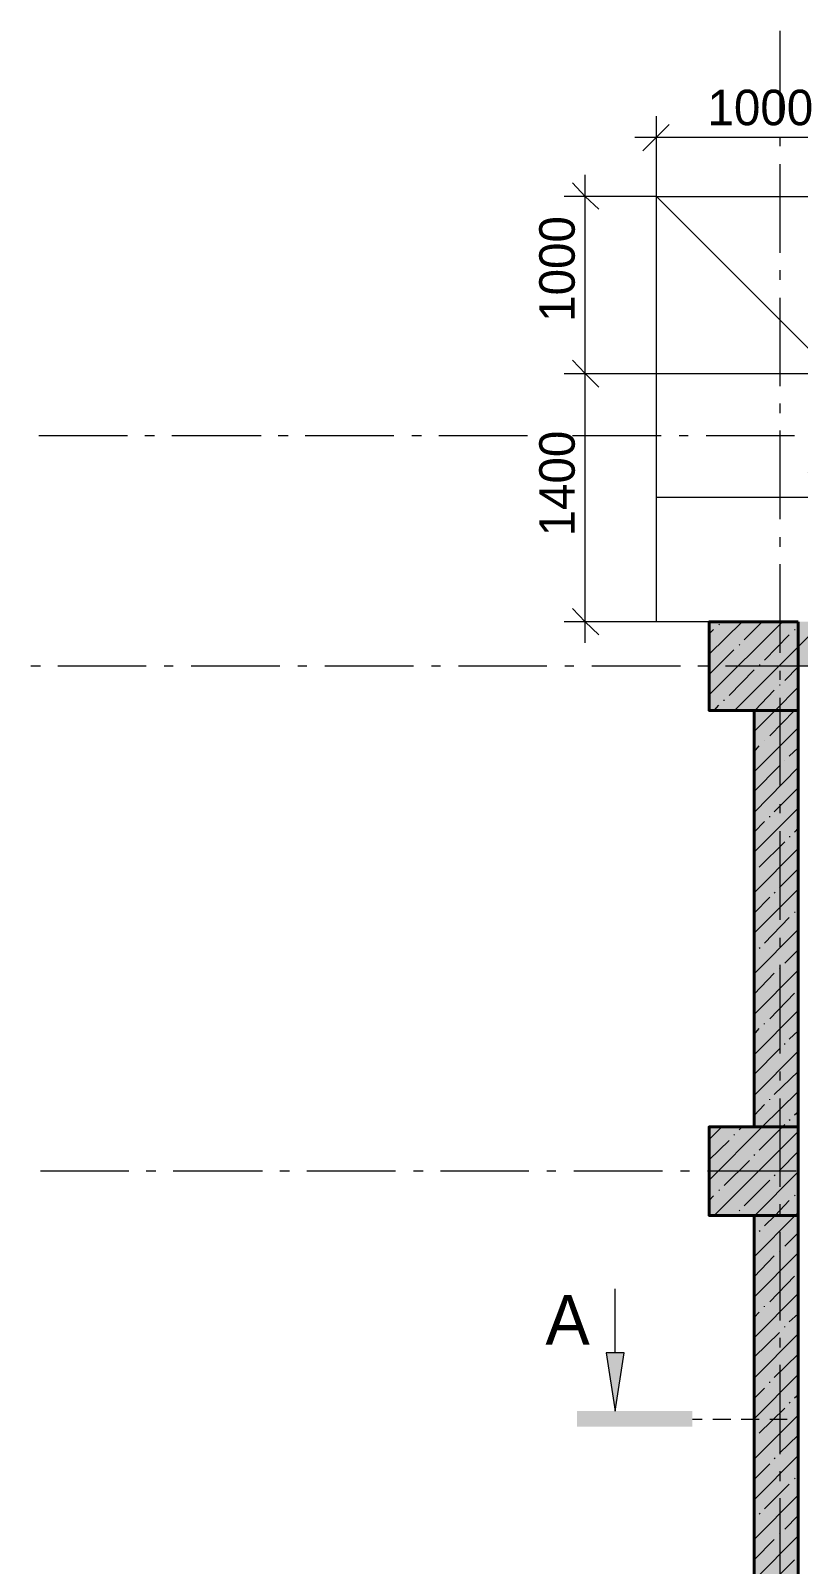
# Model space of a CAD drawing. Header units: millimetres. Extents: x -401725 to 250493, y 305116 to 802890.
# Drawn here: x -375132.25 to -375130.545, y 508976.454 to 508979.86 of the extents above; entities that cross this region are included whole.
import ezdxf

# ---------------------------------------------------------------- set-up
doc = ezdxf.new("R2010")
doc.units = ezdxf.units.MM
doc.layers.add('PDF _Геометрия', color=7, linetype='Continuous', true_color=0x1d1d1d)
doc.layers.add('PDF _Сплошная заливка', color=7, linetype='Continuous', true_color=0xffffff)
doc.layers.add('PDF _Текст', color=7, linetype='Continuous')

msp = doc.modelspace()

# ---------------------------------------------------------------- hatches: boundary and pattern name
at = {"layer": 'PDF _Сплошная заливка', "transparency": 33554559}
h = msp.add_hatch(color=256, dxfattribs=at)
h.paths.add_polyline_path([(-375130.3883212939, 508978.449305044), (-375130.3883212939, 508978.5476343762), (-375130.5449815858, 508978.5476343762), (-375130.5449815858, 508978.449305044)])
h.paths.add_polyline_path([(-375129.8166778884, 508978.5476343762), (-375129.8166778884, 508978.449305044), (-375129.7383477425, 508978.449305044), (-375129.7383477425, 508978.5476343762)])
msp.add_hatch(color=7, dxfattribs=at).paths.add_polyline_path([(-375130.9349657167, 508976.9043679102), (-375130.931632519, 508976.9243670964), (-375130.9699642925, 508976.9243670964), (-375130.9699642925, 508976.9143675033), (-375130.9682976936, 508976.9143675033), (-375130.9682976936, 508976.9027013114), (-375130.9666310948, 508976.9027013114), (-375130.9666310948, 508976.8927017183), (-375130.964964496, 508976.8927017183), (-375130.964964496, 508976.8810355263), (-375130.9632978971, 508976.8810355263), (-375130.9632978971, 508976.8710359333), (-375130.9616312983, 508976.8710359333), (-375130.9616312983, 508976.8593697413), (-375130.9599646994, 508976.8593697413), (-375130.9599646994, 508976.8493701482), (-375130.9582981006, 508976.8493701482), (-375130.9582981006, 508976.8377039562), (-375130.9566315017, 508976.8377039562), (-375130.9566315017, 508976.8277043632), (-375130.9549649029, 508976.8277043632), (-375130.9549649029, 508976.8160381712), (-375130.953298304, 508976.8160381712), (-375130.953298304, 508976.8060385781), (-375130.9516317052, 508976.8060385781), (-375130.9516317052, 508976.796038985), (-375130.9499651063, 508976.8060385781), (-375130.9482985075, 508976.81770477), (-375130.9466319086, 508976.8277043632), (-375130.9449653098, 508976.8393705551), (-375130.9432987109, 508976.8493701482), (-375130.9416321121, 508976.8610363401), (-375130.9399655132, 508976.8710359333), (-375130.9382989143, 508976.8827021252), (-375130.9366323155, 508976.8927017183)])

# ---------------------------------------------------------------- linework, layer by layer
at = {"layer": 'PDF _Геометрия', "color": 7, "lineweight": 9}
for points in [[(-375130.5847277644, 508979.6637842785), (-375130.5847277644, 508979.8604429428)], [(-375130.8597275948, 508979.4921229015), (-375130.8597275948, 508979.6237842107), (-375130.8597275948, 508979.6704489785)], [(-375130.9080610807, 508979.6237842107), (-375130.4664123855, 508979.6237842107)], [(-375130.5847277644, 508979.6037841768), (-375130.5847277644, 508979.623783363)], [(-375131.0647256111, 508979.0987843802), (-375131.0180608433, 508979.0987843802), (-375131.0180608433, 508979.5404330755)], [(-375130.5847277644, 508979.3671178153), (-375130.5847277644, 508979.5637764796)], [(-375130.8597339526, 508979.4921178153), (-375131.0180608433, 508979.4921178153), (-375131.0647256111, 508979.4921178153)], [(-375130.8597275948, 508979.4921178153), (-375129.3447892403, 508979.4921178153), (-375129.3447892403, 508978.5471562675), (-375129.6397772367, 508978.5471562675)], [(-375130.8597275948, 508978.5471181205), (-375130.8597275948, 508979.4920796683)], [(-375130.8597119122, 508979.4921017088), (-375130.4663945836, 508979.0987843802), (-375129.7380908862, 508979.0987843802)], [(-375130.5847277644, 508979.3071177136), (-375130.5847277644, 508979.3287834986)], [(-375130.5847277644, 508979.070451352), (-375130.5847277644, 508979.2671100164)], [(-375131.0180608433, 508979.0987843802), (-375130.4664166241, 508979.0987843802)], [(-375131.0180608433, 508978.5004508095), (-375131.0180608433, 508979.0987597966)], [(-375130.5847277644, 508979.0104512504), (-375130.5847277644, 508979.0321170354)], [(-375132.0347276796, 508978.9604507417), (-375132.2313863438, 508978.9604507417)], [(-375131.9747275778, 508978.9604507417), (-375131.9963933629, 508978.9604507417)], [(-375131.7380612164, 508978.9604507417), (-375131.9363864795, 508978.9604507417)], [(-375131.6780611146, 508978.9604507417), (-375131.6997268997, 508978.9604507417)], [(-375131.4430609281, 508978.9604507417), (-375131.6397195924, 508978.9604507417)], [(-375131.3813946514, 508978.9604507417), (-375131.4030604365, 508978.9604507417)], [(-375131.1463940411, 508978.9604507417), (-375131.3430527053, 508978.9604507417)], [(-375131.0863943632, 508978.9604507417), (-375131.1063935494, 508978.9604507417)], [(-375130.8497275778, 508978.9604507417), (-375131.0463862421, 508978.9604507417)], [(-375130.7897274761, 508978.9604507417), (-375130.8097266623, 508978.9604507417)], [(-375130.5530611146, 508978.9604507417), (-375130.7497197789, 508978.9604507417)], [(-375130.5847277644, 508978.7754514877), (-375130.5847277644, 508978.972110152)], [(-375130.5230589445, 508978.8787823118), (-375130.4663945836, 508978.8237845498), (-375130.8597119122, 508978.8237845498)], [(-375130.5847277644, 508978.7137847871), (-375130.5847277644, 508978.7354505722)], [(-375130.5847277644, 508978.4787841768), (-375130.5847277644, 508978.6754428411)], [(-375130.8597339526, 508978.5471181205), (-375131.0180608433, 508978.5471181205), (-375131.0647256111, 508978.5471181205)], [(-375130.5447276965, 508978.5471181205), (-375130.8597148791, 508978.5471181205)], [(-375132.2280607756, 508978.4487845498), (-375132.2497265606, 508978.4487845498)], [(-375131.9930610129, 508978.4487845498), (-375132.1897196772, 508978.4487845498)], [(-375131.9330609112, 508978.4487845498), (-375131.9530600974, 508978.4487845498)], [(-375131.6963945497, 508978.4487845498), (-375131.8930532139, 508978.4487845498)], [(-375131.6363944479, 508978.4487845498), (-375131.6563936342, 508978.4487845498)], [(-375131.3997276626, 508978.4487845498), (-375131.5963863269, 508978.4487845498)], [(-375131.3397279847, 508978.4487845498), (-375131.359727171, 508978.4487845498)], [(-375131.1030607756, 508978.4487845498), (-375131.2997194398, 508978.4487845498)], [(-375131.0430610977, 508978.4487845498), (-375131.0630602839, 508978.4487845498)], [(-375130.8063943123, 508978.4487845498), (-375131.0030529766, 508978.4487845498)], [(-375130.7463942106, 508978.4487845498), (-375130.7680599957, 508978.4487845498)], [(-375130.5097278491, 508978.4487845498), (-375130.7063865134, 508978.4487845498)], [(-375130.5847277644, 508978.4187840751), (-375130.5847277644, 508978.4387832612)], [(-375130.5847277644, 508978.1821177136), (-375130.5847277644, 508978.3787763778)], [(-375130.5847277644, 508978.1221176118), (-375130.5847277644, 508978.142116798)], [(-375130.5847277644, 508977.8854512504), (-375130.5847277644, 508978.0821099146)], [(-375130.5847277644, 508977.8254511486), (-375130.5847277644, 508977.8454503348)], [(-375130.5847277644, 508977.5887847871), (-375130.5847277644, 508977.7854434514)], [(-375130.5847277644, 508977.5287846854), (-375130.5847277644, 508977.5487838716)], [(-375130.5847277644, 508977.2921174762), (-375130.5847277644, 508977.4887761405)], [(-375132.0313944819, 508977.3271177475), (-375132.2280531462, 508977.3271177475)], [(-375131.9713943801, 508977.3271177475), (-375131.9930601652, 508977.3271177475)], [(-375131.7347275948, 508977.3271177475), (-375131.9330528579, 508977.3271177475)], [(-375131.674727917, 508977.3271177475), (-375131.6963937019, 508977.3271177475)], [(-375131.4397277304, 508977.3271177475), (-375131.6363863947, 508977.3271177475)], [(-375131.3780610298, 508977.3271177475), (-375131.3997268149, 508977.3271177475)], [(-375131.1430608433, 508977.3271177475), (-375131.3397195076, 508977.3271177475)], [(-375131.0830607417, 508977.3271177475), (-375131.1030599278, 508977.3271177475)], [(-375130.8463943801, 508977.3271177475), (-375131.0430530444, 508977.3271177475)], [(-375130.7863942784, 508977.3271177475), (-375130.8063934646, 508977.3271177475)], [(-375130.549727917, 508977.3271177475), (-375130.7463865812, 508977.3271177475)], [(-375130.5847277644, 508977.2321182222), (-375130.5847277644, 508977.2537840072)], [(-375130.5847277644, 508976.995451013), (-375130.5847277644, 508977.1921096772)], [(-375130.9513943463, 508976.9237838716), (-375130.9513943463, 508977.0654447738)], [(-375130.5847277644, 508976.935451759), (-375130.5847277644, 508976.957117544)], [(-375130.5847277644, 508976.6987845498), (-375130.5847277644, 508976.8971098129)], [(-375130.5847277644, 508976.6387852958), (-375130.5847277644, 508976.6604510808)], [(-375130.5847277644, 508976.4037846854), (-375130.5847277644, 508976.6004433497)]]:
    msp.add_lwpolyline(points, dxfattribs=at)
at = {"layer": 'PDF _Геометрия', "color": 7, "lineweight": 18}
for points in [[(-375130.8313954144, 508979.6521163911), (-375130.8597275948, 508979.6237842107), (-375130.8897263741, 508979.5937854314)], [(-375131.0463930238, 508979.5221165946), (-375131.0180608433, 508979.4921178153), (-375130.988062064, 508979.4637856348)], [(-375131.0463930238, 508979.1287831595), (-375131.0180608433, 508979.0987843802), (-375130.988062064, 508979.0687856009)], [(-375131.0463930238, 508978.5771168998), (-375131.0180608433, 508978.5471181205), (-375130.988062064, 508978.51878594)]]:
    msp.add_lwpolyline(points, dxfattribs=at)
at = {"layer": 'PDF _Геометрия', "lineweight": 9}
for points in [[(-375130.7430610129, 508978.4754509791), (-375130.6697306635, 508978.5471147296)], [(-375130.7430610129, 508978.3854512504), (-375130.5797343256, 508978.5471113388)], [(-375130.6647274761, 508978.5071180526), (-375130.6247291037, 508978.5471164251)], [(-375130.5447276965, 508978.4921178153), (-375130.4897299345, 508978.5471155773)], [(-375130.7430610129, 508978.5204508434), (-375130.7330614198, 508978.5304504365)], [(-375130.7213943801, 508978.5404508773), (-375130.7197277813, 508978.5421174762)], [(-375130.6197276118, 508978.4621173406), (-375130.5647298497, 508978.5187817015)], [(-375130.5530611146, 508978.5304512843), (-375130.5513945158, 508978.5304512843)], [(-375130.7430610129, 508978.4304511147), (-375130.6880632509, 508978.4854488767)], [(-375130.6863941089, 508978.3504509791), (-375130.5447332066, 508978.4921118813)], [(-375130.6763945158, 508978.495451013), (-375130.674727917, 508978.4971176118)], [(-375130.6313946514, 508978.4521177475), (-375130.6297280525, 508978.4521177475)], [(-375130.5747277474, 508978.4171174762), (-375130.5447289681, 508978.4471162555)], [(-375130.6980611485, 508978.3837846515), (-375130.6430633865, 508978.4404490124)], [(-375130.7097277644, 508978.3721176118), (-375130.7097277644, 508978.3737842107)], [(-375130.6430608433, 508978.3487843802), (-375130.6413942445, 508978.3504509791), (-375130.5980626744, 508978.395449148)], [(-375130.5963943801, 508978.3504509791), (-375130.5447298158, 508978.4021155434)], [(-375130.5863943632, 508978.4071178831), (-375130.5847277644, 508978.4071178831)], [(-375130.7313943971, 508978.3504509791), (-375130.721394804, 508978.3621171711)], [(-375130.6430608433, 508978.3037845159), (-375130.5963960756, 508978.3504492837)], [(-375130.6080609959, 508978.2937840751), (-375130.5530632339, 508978.3504484359)], [(-375130.6430608433, 508978.2137847871), (-375130.5447315112, 508978.3121141193)], [(-375130.6430608433, 508978.2587846515), (-375130.6313946514, 508978.2721174423)], [(-375130.6197276118, 508978.2837844819), (-375130.6197276118, 508978.2837844819)], [(-375130.5747277474, 508978.2387846176), (-375130.5747277474, 508978.2387846176)], [(-375130.5647277304, 508978.2487842107), (-375130.5447285442, 508978.267116798)], [(-375130.6430608433, 508978.1704506739), (-375130.5863964825, 508978.2271150348)], [(-375130.6430608433, 508978.1237842107), (-375130.5447315112, 508978.2237801417)], [(-375130.598060979, 508978.1254508095), (-375130.5447298158, 508978.1787819727)], [(-375130.6430608433, 508978.0354510808), (-375130.5447315112, 508978.133780413)], [(-375130.6430608433, 508978.0804509452), (-375130.6197284595, 508978.1037833291)], [(-375130.6080609959, 508978.1137846176), (-375130.6080609959, 508978.1154512165)], [(-375130.5647277304, 508978.070451352), (-375130.5630611316, 508978.070451352)], [(-375130.5530611146, 508978.0804509452), (-375130.5447281204, 508978.0887839394)], [(-375130.6430608433, 508977.945451352), (-375130.5447315112, 508978.0437806842)], [(-375130.6313946514, 508978.0021174084), (-375130.5747302905, 508978.0587817693)], [(-375130.6430608433, 508977.9904512165), (-375130.6413942445, 508977.9921178153)], [(-375130.5863943632, 508977.957117544), (-375130.5447293919, 508977.9987825153)], [(-375130.6430608433, 508977.8554516233), (-375130.5447315112, 508977.9537809555)], [(-375130.6430608433, 508977.9004514877), (-375130.6080622675, 508977.9354500636)], [(-375130.598060979, 508977.945451352), (-375130.5963943801, 508977.9471179509)], [(-375130.5530611146, 508977.9021180866), (-375130.5513945158, 508977.9021180866)], [(-375130.6430608433, 508977.7654510469), (-375130.5447315112, 508977.8637803791)], [(-375130.6197276118, 508977.8337841429), (-375130.5647298497, 508977.8904485038)], [(-375130.6430608433, 508977.8104509113), (-375130.6430608433, 508977.8121175101)], [(-375130.6313946514, 508977.8221179509), (-375130.6297280525, 508977.8237845498)], [(-375130.5747277474, 508977.7887842785), (-375130.5447289681, 508977.8187830578)], [(-375130.6430608433, 508977.6754513182), (-375130.5447315112, 508977.7737806503)], [(-375130.6430608433, 508977.7204511825), (-375130.5980626744, 508977.7671159504)], [(-375130.5863943632, 508977.7771180866), (-375130.5847277644, 508977.7787846854)], [(-375130.6080609959, 508977.6654508773), (-375130.5530632339, 508977.7221152383)], [(-375130.6430608433, 508977.5854507417), (-375130.5447315112, 508977.6837800739)], [(-375130.6430608433, 508977.6304514538), (-375130.6313946514, 508977.6437842446)], [(-375130.6197276118, 508977.6537846854), (-375130.6197276118, 508977.6554512843)], [(-375130.5647277304, 508977.620451013), (-375130.5447285442, 508977.6387836004)], [(-375130.6430608433, 508977.5421174762), (-375130.5863964825, 508977.5987818371)], [(-375130.6430608433, 508977.495451013), (-375130.5447315112, 508977.5937803451)], [(-375130.5747277474, 508977.6087848211), (-375130.5747277474, 508977.6104514199)], [(-375130.598060979, 508977.4971176118), (-375130.5447298158, 508977.5487821762)], [(-375130.6247274083, 508977.4254513182), (-375130.5447306635, 508977.5037814641)], [(-375130.6430608433, 508977.4504511486), (-375130.6197284595, 508977.4754501313)], [(-375130.6080609959, 508977.4854514199), (-375130.6080609959, 508977.4871180187)], [(-375130.5530611146, 508977.4521177475), (-375130.5447281204, 508977.4587841429)], [(-375130.7430610129, 508977.39711829), (-375130.7147288325, 508977.4254504705)], [(-375130.7430610129, 508977.3071177136), (-375130.6247324946, 508977.4254462319)], [(-375130.6763945158, 508977.4187840751), (-375130.6697281204, 508977.4254504705)], [(-375130.6313946514, 508977.3737842107), (-375130.5797300871, 508977.4254487751)], [(-375130.5797275439, 508977.4254513182), (-375130.5747277474, 508977.4304511147)], [(-375130.5647277304, 508977.4404515555), (-375130.5630611316, 508977.4421181544)], [(-375130.7430610129, 508977.3521175779), (-375130.6980628439, 508977.395449148)], [(-375130.7313943971, 508977.2287841768), (-375130.5447353259, 508977.4154432479)], [(-375130.6880607077, 508977.4071178831), (-375130.6863941089, 508977.4087844819)], [(-375130.6430608433, 508977.3621180187), (-375130.6413942445, 508977.3637846176)], [(-375130.5863943632, 508977.3287843463), (-375130.5447293919, 508977.3704493176)], [(-375130.7097277644, 508977.2954506739), (-375130.6530634034, 508977.3504484359)], [(-375130.6430608433, 508977.2271175779), (-375130.6413942445, 508977.2287841768), (-375130.5447315112, 508977.3254469101)], [(-375130.598060979, 508977.3171181544), (-375130.5963943801, 508977.3187847532)], [(-375130.7213943801, 508977.2837844819), (-375130.7197277813, 508977.2854510808)], [(-375130.6647274761, 508977.2504508095), (-375130.6080631152, 508977.3071151704)], [(-375130.7430610129, 508977.2621178492), (-375130.7330614198, 508977.2721174423)], [(-375130.5963943801, 508977.2287841768), (-375130.564729002, 508977.2621161538)], [(-375130.5530611146, 508977.27211829), (-375130.5513945158, 508977.2737848889)], [(-375130.6763945158, 508977.2387846176), (-375130.674727917, 508977.2404512165)], [(-375130.6430608433, 508977.1371178492), (-375130.5513979066, 508977.2287807859)], [(-375130.6197276118, 508977.2054509452), (-375130.5963952278, 508977.2287833291)], [(-375130.5513945158, 508977.2287841768), (-375130.5447281204, 508977.2354505722)], [(-375130.6430608433, 508977.1821177136), (-375130.6430608433, 508977.1821177136)], [(-375130.6313946514, 508977.1937847532), (-375130.6297280525, 508977.195451352)], [(-375130.5747277474, 508977.1604510808), (-375130.5447289681, 508977.1904498601)], [(-375130.5863943632, 508977.1487848889), (-375130.5847277644, 508977.1504514877)], [(-375130.6430608433, 508977.0471181205), (-375130.5447315112, 508977.1454474526)], [(-375130.6430608433, 508977.0921179848), (-375130.5980626744, 508977.1387827526)], [(-375130.6080609959, 508977.0371176797), (-375130.5530632339, 508977.0937820405)], [(-375130.6430608433, 508976.957117544), (-375130.5447315112, 508977.0554468762)], [(-375130.6430608433, 508977.0021174084), (-375130.6313946514, 508977.0137836004)], [(-375130.6197276118, 508977.0254514877), (-375130.6197276118, 508977.0271180866)], [(-375130.5747277474, 508976.9804516233), (-375130.5747277474, 508976.9821182222)], [(-375130.5647277304, 508976.9921178153), (-375130.5447285442, 508977.0104504026)], [(-375130.6430608433, 508976.9137842785), (-375130.5863964825, 508976.9687820405)], [(-375130.6430608433, 508976.8671178153), (-375130.5447315112, 508976.9654471474)], [(-375130.598060979, 508976.8687844141), (-375130.5447298158, 508976.9204489785)], [(-375130.6430608433, 508976.7771180866), (-375130.5447315112, 508976.8754474187)], [(-375130.6430608433, 508976.8221179509), (-375130.6197284595, 508976.8454503348)], [(-375130.6080609959, 508976.8571182222), (-375130.6080609959, 508976.8587848211)], [(-375130.5647277304, 508976.8121183578), (-375130.5630611316, 508976.8137849567)], [(-375130.5530611146, 508976.8237845498), (-375130.5447281204, 508976.8304509452)], [(-375130.6430608433, 508976.6871183578), (-375130.5447315112, 508976.7854476899)], [(-375130.6313946514, 508976.745451013), (-375130.5747302905, 508976.8004487751)], [(-375130.5863943632, 508976.7004511486), (-375130.5447293919, 508976.740449521)], [(-375130.6430608433, 508976.7337848211), (-375130.6413942445, 508976.7354514199)], [(-375130.6430608433, 508976.5971186291), (-375130.5447315112, 508976.6954479612)], [(-375130.6430608433, 508976.6421184934), (-375130.6080622675, 508976.6771170693)], [(-375130.598060979, 508976.6887849567), (-375130.5963943801, 508976.6904515555)], [(-375130.5530611146, 508976.6437850923), (-375130.5513945158, 508976.6454516912)], [(-375130.6430608433, 508976.5087838038), (-375130.5447315112, 508976.6071131359)], [(-375130.6197276118, 508976.5771177475), (-375130.5647298497, 508976.6321155095)], [(-375130.6430608433, 508976.5521187647), (-375130.6430608433, 508976.5537853636)], [(-375130.6313946514, 508976.5654515555), (-375130.6297280525, 508976.5671181544)], [(-375130.5747277474, 508976.5321178831), (-375130.5447289681, 508976.5621166624)], [(-375130.6430608433, 508976.4187840751), (-375130.5447315112, 508976.5171134072)], [(-375130.6430608433, 508976.4637839394), (-375130.5980626744, 508976.5087821084)], [(-375130.5863943632, 508976.5204516912), (-375130.5847277644, 508976.52211829)], [(-375130.6080609959, 508976.4087844819), (-375130.5530632339, 508976.463782244)]]:
    msp.add_lwpolyline(points, dxfattribs=at)
at = {"layer": 'PDF _Геометрия', "color": 7, "lineweight": 40}
for points in [[(-375130.5447276965, 508978.5471181205), (-375130.7430529597, 508978.5471181205), (-375130.7430529597, 508978.3504594562), (-375130.5447276965, 508978.3504594562)], [(-375130.5447276965, 508977.4254513182), (-375130.5447276965, 508978.3504136798), (-375130.6430570286, 508978.3504136798), (-375130.6430570286, 508977.4254513182)], [(-375130.5447276965, 508977.4254513182), (-375130.7430529597, 508977.4254513182), (-375130.7430529597, 508977.2287926539), (-375130.5447276965, 508977.2287926539)]]:
    msp.add_lwpolyline(points, close=True, dxfattribs=at)
msp.add_lwpolyline([(-375130.5447276965, 508975.9487845498), (-375130.5447276965, 508977.2287324665), (-375130.6430570286, 508977.2287324665), (-375130.6430570286, 508975.9487845498)], dxfattribs=at)
at = {"layer": 'PDF _Геометрия', "color": 7, "lineweight": 9}
msp.add_lwpolyline([(-375130.9313943123, 508976.9237838716), (-375130.9713926847, 508976.9237838716), (-375130.9513934985, 508976.7937891613)], close=True, dxfattribs=at)
at = {"layer": 'PDF _Геометрия', "color": 8, "lineweight": 9, "true_color": 0x808080}
for points in [[(-375130.7580612503, 508976.7754514877), (-375130.7797270353, 508976.7754514877)], [(-375130.6947279508, 508976.7754514877), (-375130.7347263232, 508976.7754514877)], [(-375130.6313946514, 508976.7754514877), (-375130.6713930238, 508976.7754514877)], [(-375130.5697279508, 508976.7754514877), (-375130.6080597244, 508976.7754514877)]]:
    msp.add_lwpolyline(points, dxfattribs=at)
at = {"layer": 'PDF _Сплошная заливка', "lineweight": 5, "transparency": 33554559}
for points in [[(-375130.7433068489, 508978.5476343762), (-375130.7433068489, 508978.3509757119), (-375130.5449815858, 508978.5476343762), (-375130.5449815858, 508978.3509757119)], [(-375130.6433109179, 508978.3509757119), (-375130.6433109179, 508977.4260133503), (-375130.5449815858, 508978.3509757119), (-375130.5449815858, 508977.4260133503)], [(-375130.7433068489, 508977.4260133503), (-375130.7433068489, 508977.2293546859), (-375130.5449815858, 508977.4260133503), (-375130.5449815858, 508977.2293546859)], [(-375130.6433109179, 508977.2293546859), (-375130.6433109179, 508975.8510774372), (-375130.5449815858, 508977.2293546859), (-375130.5449815858, 508975.8510774372)]]:
    msp.add_solid(points, dxfattribs=at)
at = {"layer": 'PDF _Сплошная заливка', "color": 7, "lineweight": 5, "transparency": 33554559}
msp.add_solid([(-375131.0366282465, 508976.7943723861), (-375131.0366282465, 508976.7593738103), (-375130.7799720236, 508976.7943723861), (-375130.7799720236, 508976.7593738103)], dxfattribs=at)

# ---------------------------------------------------------------- texts
at = {"layer": 'PDF _Текст', "attachment_point": 4, "style": ''}
for s, insert, char_height in [('1000', (-375130.7463971776, 508979.689284682), 0.07890921230945322), ('А', (-375131.1063969402, 508976.9967556394), 0.1103358192162381)]:
    msp.add_mtext(s, dxfattribs=dict(at, insert=insert, char_height=char_height))
at = {"layer": 'PDF _Текст', "char_height": 0.07890921230945322, "attachment_point": 4, "rotation": 90, "style": ''}
for s, insert in [('1000', (-375131.0802264216, 508979.2137797009)), ('1400', (-375131.0802264216, 508978.737123105))]:
    msp.add_mtext(s, dxfattribs=dict(at, insert=insert))

doc.saveas('drawing.dxf')
